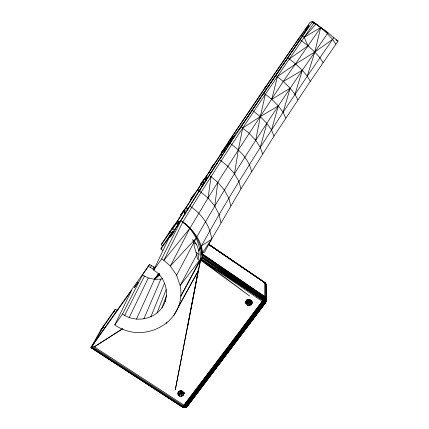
<?xml version="1.0" encoding="UTF-8"?>
<svg xmlns="http://www.w3.org/2000/svg" width="429" height="429" viewBox="0 0 429 429"><rect width="100%" height="100%" fill="white"/><g stroke="black" fill="none" stroke-linecap="round" stroke-linejoin="round"><path stroke-width="0.64" d="M208.617 244.176L264.704 282.464L264.784 296.439L264.023 298.482L262.21 301.314L184.443 406.638L183.607 407.228L182.202 406.965L90.937 347.667L100.134 331.102L103.185 326.474L115.38 309.218L117.058 310.323M247.93 299.421L247.887 305.448L249.71 305.48L250.981 304.949C255.26 301.163 246.643 296.889 245.838 302.343L246.107 303.668L247.887 305.448L248.622 299.673M251.019 300.284L250.981 304.949L251.319 300.305M162.886 245.956L161.229 244.836L162.055 243.179L173.343 226.308L177.606 220.721L184.567 209.77L180.63 214.865L181.177 214.001L186.856 206.21L194.289 194.669L190.54 199.485L192.857 195.897L196.595 191.093L204.199 179.419L200.67 183.912L206.531 175.842L214.232 164.114L210.945 168.254L216.64 160.462L224.49 148.59L221.391 152.456L228.914 141.297L228.325 142.026L264.688 88.084L304.713 29.821L310.183 22.201L312.575 21.45L328.029 32.845L338.063 41.077L310.296 81.312L274.002 136.122L240.953 188.857L211.567 239.302L202.59 252.638C201.292 254.81 203.727 258.145 200.482 259.143L180.159 285.526C187.323 322.104 143.565 345.474 114.79 324.882L131.633 290.342L92.492 345.656L184.062 405.201L185.886 406.081L187.334 406.188L265.68 302.563L266.607 300.252L266.468 285.28L265.942 283.918L264.704 282.464L208.537 244.299L265.589 283.397L266.516 286.315L266.339 301.308L187.334 406.188L185.955 407.207L184.899 407.518L183.456 405.957L91.919 346.455L90.937 347.667M90.948 347.565L182.765 407.255L183.81 407.529L184.679 407.218L185.886 406.081L264.017 302.338L264.044 300.895L263.492 299.415L202.279 257.582L200.482 259.143L180.807 296.219L200.536 260.119L200.482 259.143C201.255 243.978 193.479 229.107 180.909 220.704C222.313 153.078 267.262 87.725 312.081 22.34L312.575 21.45M249.008 305.459L249.211 299.678M250.359 299.544L249.71 305.48L249.951 299.673M246.766 299.807L246.107 303.668L246.235 301.104M266.339 301.308L266.216 284.856M246.074 303.469L246.214 300.815M252.037 301.689L251.93 303.689L251.925 301.019M247.163 305.067L247.506 299.871M196.713 237.382L196.949 236.685C236.701 166.699 281.783 99.925 327.429 33.693L328.029 32.845L315.985 24.051L313.637 23.488C268.854 88.867 223.927 154.22 182.775 221.981C193.125 229.563 200.343 241.189 202.225 253.904L264.693 296.932L264.929 298.037L264.044 300.895L184.062 405.201L182.502 406.864L182.202 406.965L182.121 406.376M207.995 177.499L206.36 176.362L205.947 180.652L206.971 179.075M246.107 303.668L246.541 299.855M198.986 254.386L198.262 260.151L197.034 257.239L196.879 254.488L194.321 246.932L193.86 242.551L192.578 239.484C196.745 243.195 198.992 248.852 198.986 254.386L195.753 252.188M220.908 222.774L219.139 214.521L214.768 206.033L217.798 182.271L238.352 149.925L283.237 81.505L320.699 27.536L314.125 22.592L315.985 24.051L304.156 37.318L308.033 45.839L314.779 52.011L319.889 57.717L323.101 62.564M189.945 206.059C201.185 213.626 210.403 225.439 211.567 239.302L204.472 252.3L202.59 252.638C201.287 239.999 192.685 229.349 182.775 221.981L189.956 228.185L208.086 197.941L211.025 176.673L209.293 175.472M182.025 390.572L181.081 396.412C178.861 396.514 177.145 394.112 178.158 392.074M240.953 188.857L238.91 181.515L234.459 173.788L238.352 149.925L242.68 128.024L260.29 116.586L278.335 105.904L283.086 112.269L285.746 118.082M180.55 390.293L179.542 396.074L181.038 390.352M91.447 347.077L182.92 406.526L183.81 407.529L185.092 407.512L187.06 406.671L266.195 301.673L266.366 300.745L265.626 297.19L265.46 283.145L208.655 244.219M187.645 326.351L198.139 271.015L200.536 260.119L249.624 295.999L200.482 259.143L264.044 300.895L265.771 300.139L266.554 299.169L266.237 298.112L266.168 284.277L264.468 282.47M178.561 306.585L198.139 271.015L175.263 389.95L200.536 260.119M262.612 153.931L260.28 147.394L255.695 140.326L260.29 116.586L265.39 94.262L263.787 93.114M155.647 267.401L153.957 267.031L149.539 264.489L142.589 274.866L122.522 313.99C134.518 322.801 153.099 320.039 161.862 307.925C170.501 295.913 166.382 277.525 153.657 270.147L169.562 236.722L172.646 231.424L161.776 247.195L160.896 248.992L162.757 250.252M91.12 347.485L182.502 406.864L184.679 407.218L186.937 406.628L187.773 405.931L186.132 407.234L185.714 406.912L185.886 406.081L263.149 301.903L262.875 300.386L202.22 257.791L201.239 258.531L262.875 300.386M182.475 391.216L181.081 396.412L182.277 391.269M178.732 391.205L178.03 394.423L178.807 391.227M206.36 176.362L205.126 181.923L202.3 182.593L203.947 183.735L203.394 184.588M182.872 391.291L181.37 396.337L183.419 395.27L184.003 392.707M182.561 395.994L183.446 392.138M178.598 395.404L179.676 390.916M335.848 44.166L332.598 39.377L327.429 33.693L320.699 27.536L314.779 52.011L307.271 76.158L283.086 112.269L260.28 147.394L238.91 181.515L219.139 214.521L201.383 245.892L200.901 247.485L202.22 257.791M179.606 396.09L181.081 390.369M260.28 147.394L266.838 123.423L260.29 116.586L252.241 110.178M274.002 136.122L271.509 129.955L278.335 105.904L271.777 99.33L265.39 94.262M283.086 112.269L290.165 88.208L283.237 81.505L275.852 75.332M266.286 285.891L266.468 285.28M202.279 257.582L264.023 298.482L264.929 298.037L266.007 298.664L266.554 299.169L266.607 300.252L265.068 301.56L264.752 302.606L187.334 406.188L265.68 302.563L265.83 301.19L265.465 299.061L264.441 297.624L202.166 254.418L200.901 247.485L202.156 255.287L264.441 297.624L202.198 256.456L264.023 298.482L264.693 299.49L265.068 301.56L265.664 302.155L264.752 302.606L186.679 406.236L185.714 406.912M297.844 99.818L295.007 94.337L302.332 70.265L295.704 63.959L287.784 57.797M265.723 284.641L265.942 283.918L264.704 282.464M183.456 405.957L184.996 405.732L264.017 302.338L266.237 298.112L264.784 296.439L202.225 253.904M169.766 232.196L170.463 231.274L168.334 234.196L169.766 232.196L170.12 232.459L170.007 231.542M183.419 395.27L184.229 392.594L183.934 393.897L183.778 392.814L182.615 391.328L181.118 390.808L179.558 391.044L178.362 391.972L177.853 393.329M165.122 301.662L165.83 299.785M161.862 307.925L166.559 295.549M156.993 313.079L166.173 289.532M150.847 316.833L164.409 283.489M143.844 318.892L160.891 279.113L162.698 278.571M136.454 319.16L154.537 279.349L158.676 273.466M184.679 407.218L185.955 407.207L187.264 406.236L186.132 407.234L184.899 407.518M175.461 229.22L174.458 230.019L172.694 228.818L176.802 222.635M172.694 228.818L173 228.18L161.229 244.836M129.172 317.605L148.284 278.003L154.537 279.349L160.891 279.113M148.563 266.425L153.019 268.983L153.957 267.031M150.413 267.669L151.378 265.723M182.738 222.05L163.862 260.328L170.356 266.018L176.598 275.22L180.159 285.526L196.879 254.488M124.683 315.417L144.439 276.099L142.589 274.866M153.657 270.147L161.679 258.853L180.909 220.704M176.598 275.22L193.86 242.551L196.589 244.417M194.466 241.404L196.257 238.02L193.774 240.701M198.139 271.015L173.579 315.894M198.793 250.933L199.914 248.852L198.595 250.343M149.539 264.489L95.066 341.479L103.035 327.161L115.38 309.218M166.227 323.563L166.87 322.388M214.768 206.033L208.086 197.941L217.798 182.271L211.025 176.673M178.367 223.766L179.338 222.238M178.555 223.831L176.721 222.581L175.021 225.107L197.63 189.763L226.753 145.415M232.867 138.192L232.486 138.83L234.776 135.585L233.113 137.822M202.552 185.88L203.115 185.012L201.469 183.869M266.119 286.921L266.516 286.315M211.915 171.471L212.634 170.377M214.066 168.189L214.784 167.096M216.221 164.908L217.299 163.261M220.527 158.339L221.246 157.245M222.549 155.266L220.951 154.145L224.067 150.268L233.349 136.24L229.456 140.546L298.085 39.554L309.025 26.239L237.435 131.708L235.864 133.446L227.922 145.469L231.017 141.613L197.238 193.817L178.174 224.582L160.896 248.992M228.346 143.018L220.951 154.145L222.769 155.003M238.503 130.604L240.749 127.29M241.5 126.185L243.372 123.429M244.122 122.324L245.994 119.562M246.745 118.458L252.365 110.178M253.11 109.079L255.362 105.765M256.108 104.66L257.985 101.904M259.105 100.247L260.601 98.037M262.103 95.828L264.35 92.519M265.101 91.415L266.972 88.653M267.723 87.548L269.594 84.792M270.345 83.687L275.96 75.407M276.71 74.303L278.957 70.989M279.708 69.889L281.58 67.128M282.706 65.471L284.202 63.261M285.703 61.057L287.95 57.743M288.696 56.639L290.572 53.882M291.693 52.225L293.195 50.016M294.315 48.359L299.56 40.632L298.085 39.554M310.296 81.312L307.271 76.158L333.907 37.543M174.458 230.019L178.035 224.962L176.271 223.761M114.79 324.882L122.522 313.99M91.919 346.455L94.337 342.632L91.854 346.326L92.337 345.72M187.06 406.671L186.679 406.236L265.331 302.692L262.21 301.314L184.062 405.201L237.425 334.845M184.996 405.732L263.149 301.903M159.626 275.182L154.537 279.349L159.014 273.552M159.556 273.965L154.537 279.349L159.127 273.584M154.537 279.349L159.272 273.825M193.297 241.216L170.356 266.018L189.843 228.346L163.862 260.328L161.679 258.853M264.017 302.338L265.068 301.56M332.598 39.377L314.779 52.011L295.704 63.959L277.445 76.48L271.777 99.33L290.165 88.208L295.007 94.337M289.361 58.945L308.033 45.839L300.128 39.72M201.383 245.892L211.567 239.302M122.522 328.737L94.316 346.841L122.538 328.839M264.929 298.037L265.626 297.19L264.693 296.932L202.166 254.418M320.699 27.536L304.156 37.318L302.59 36.17M283.237 81.505L302.332 70.265L307.271 76.158M185.886 406.081L184.443 406.638L182.92 406.526M202.3 182.593L204.88 182.405M183.81 407.529L185.092 407.512M182.502 406.864L184.03 407.55L183.113 406.864L183.033 407.277L182.084 406.783M200.268 190.213L197.63 189.763L199.292 190.916M153.019 268.983L154.15 269.235M182.765 407.255L184.03 407.55M180.148 221.809L177.595 221.053L179.306 222.281M144.439 276.099L148.284 278.003M335.886 39.929L338.063 41.077M106.285 357.094L107.969 358.188M159.089 391.409L160.773 392.503M103.035 327.161L104.714 328.265M114.205 311.363L115.873 312.462M202.129 257.732L263.492 299.415L264.693 299.49L265.465 299.061L266.296 299.705M208.58 244.369L264.79 282.69M177.531 221.155L179.268 222.345M177.241 221.611L178.979 222.801M200.482 259.143L262.21 301.314M186.191 207.529L188.336 209.003M185.671 208.349L187.752 209.776M184.513 214.768L184.454 210.264L186.54 211.695M199.415 190.969L208.086 197.941M209.395 244.954L212.13 246.841M213.224 247.597L217.6 250.622M218.693 251.378L221.428 253.266M223.064 254.397L225.799 256.285M227.44 257.421L229.628 258.928M232.362 260.816L234.003 261.953M241.109 266.859L242.203 267.616M209.207 171.986L210.837 173.118M209.1 172.152L210.741 173.289M219.535 159.604L227.896 166.254L234.459 173.788M224.067 150.268L225.166 151.035M221.621 154.306L222.683 155.051M230.126 143.393C239.843 150.279 248.911 159.55 251.592 171.514M241.044 126.861L249.158 133.285L255.695 140.326M176.721 222.581L178.303 223.724M312.623 21.573L315.985 24.051M312.081 22.34L313.637 23.488M265.004 300.547L266.195 301.673M264.693 296.932L266.007 298.664M265.771 300.139L266.366 300.745M217.798 182.271L224.41 190.074L228.813 198.171L230.716 205.947M200.616 185.172L201.786 186.76M266.838 123.423L271.509 129.955M184.454 210.264L185.119 214.125M249.581 299.689L249.71 305.48M245.935 301.051L245.838 302.343L245.94 301.067M138.192 282.1L134.331 287.768L138.192 282.1M308.859 25.145L305.55 29.832L308.859 25.145M266.811 85.328L264.661 88.374L266.811 85.328M174.367 225.515L172.008 228.952L174.367 225.515M174.206 231.306L170.313 236.937L174.206 231.306M168.307 238.154L170.758 234.658L168.307 238.154M103.384 326.437L101.029 329.885L103.384 326.437M225.504 147.506L227.643 144.476L225.504 147.506"/></g></svg>
